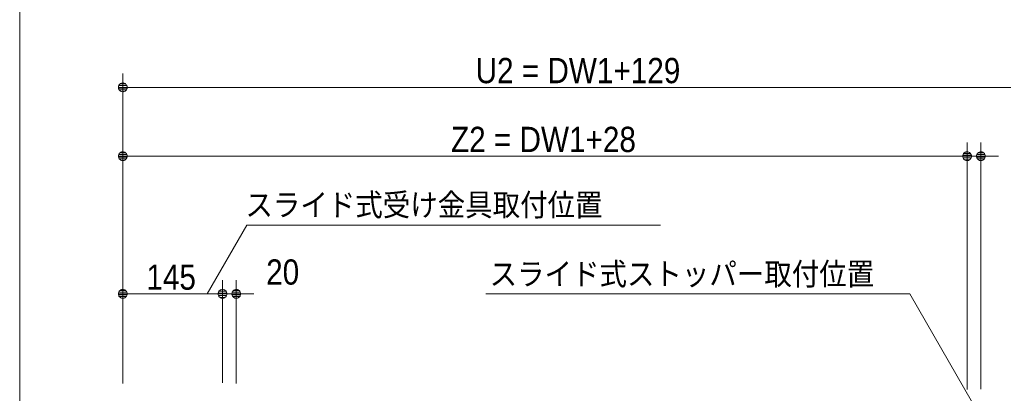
# Model space of a CAD drawing. Units: millimetres, scale not verified. Extents: x -6062 to 6062, y -3045 to 3045.
# Drawn here: x -5788 to -4357, y 406 to 948 of the extents above; entities that cross this region are included whole.
import ezdxf
from ezdxf.enums import TextEntityAlignment as Align

# ---------------------------------------------------------------- set-up
doc = ezdxf.new("R2010")
doc.units = ezdxf.units.MM
doc.header["$LTSCALE"] = 20
for name, color, linetype, lineweight in [('0-0_2寸法-1', 7, 'Continuous', 9), ('0-1_0', 7, 'Continuous', 9), ('0-2_2寸法-3', 7, 'Continuous', 9), ('0-4_1図面枠', 7, 'Continuous', 9), ('0-5_2寸法-2', 7, 'Continuous', 9)]:
    doc.layers.add(name, color=color, linetype=linetype, lineweight=lineweight)
doc.styles.add('ＭＳ ゴシック', font='')
doc.styles.add('ＭＳ Ｐゴシック', font='')
doc.styles.get('ＭＳ ゴシック').set_extended_font_data('MS Gothic')
doc.styles.get('ＭＳ Ｐゴシック').set_extended_font_data('MS PGothic')

# ---------------------------------------------------------------- blocks, each defined once
blk = doc.blocks.new('_Dot')
at = {"layer": '0-1_0'}
for p, q in [((-10, 0), (-20, 0)), ((9.78, 2), (-9.78, 2)), ((7.99, 6), (-7.99, 6)), ((9.16, -3.98), (-9.16, -3.98)), ((6, -7.98), (-6, -7.98))]:
    blk.add_line(p, q, dxfattribs=at)
for points in [[(10, 0), (9.92, 1.25), (9.69, 2.49), (9.3, 3.68), (8.76, 4.82), (8.09, 5.88), (7.29, 6.85), (6.37, 7.71), (5.36, 8.44), (4.26, 9.05), (3.09, 9.51), (1.87, 9.82), (0.63, 9.98), (-0.63, 9.98), (-1.87, 9.82), (-3.09, 9.51), (-4.26, 9.05), (-5.36, 8.44), (-6.37, 7.71), (-7.29, 6.85), (-8.09, 5.88), (-8.76, 4.82), (-9.3, 3.68), (-9.69, 2.49), (-9.92, 1.25), (-10, 0), (0, 0)], [(-10, 0), (-9.92, -1.25), (-9.69, -2.49), (-9.3, -3.68), (-8.76, -4.82), (-8.09, -5.88), (-7.29, -6.85), (-6.37, -7.71), (-5.36, -8.44), (-4.26, -9.05), (-3.09, -9.51), (-1.87, -9.82), (-0.63, -9.98), (0.63, -9.98), (1.87, -9.82), (3.09, -9.51), (4.26, -9.05), (5.36, -8.44), (6.37, -7.71), (7.29, -6.85), (8.09, -5.88), (8.76, -4.82), (9.3, -3.68), (9.69, -2.49), (9.92, -1.25), (10, 0), (0, 0)]]:
    blk.add_lwpolyline(points, close=True, dxfattribs=at)
blk = doc.blocks.new('グループ-169')
at = {"layer": '0-4_1図面枠'}
blk.add_lwpolyline([(-80000, 55400), (80000, 55400), (80000, -55400), (-80000, -55400)], close=True, dxfattribs=at)
blk = doc.blocks.new('図面枠')
at = {"layer": '0-4_1図面枠'}
blk.add_blockref('グループ-169', (0, 0), dxfattribs=at)

msp = doc.modelspace()

# ---------------------------------------------------------------- linework, layer by layer
at = {"layer": '0-0_2寸法-1'}
for p, q in [((-5637.5, 770), (-5637.5, 870)), ((-4321.21, 850), (-5624.79, 850)), ((-5637.5, 570), (-5637.5, 770)), ((-4409.5, 411.27), (-4409.5, 770)), ((-4422.21, 750), (-5624.79, 750)), ((-5637.5, 420), (-5637.5, 570)), ((-5492.5, 420.6), (-5492.5, 570)), ((-5505.21, 550), (-5624.79, 550))]:
    msp.add_line(p, q, dxfattribs=at)
at = {"layer": '0-2_2寸法-3'}
for points in [[(-4855.34, 650), (-5457.26, 650), (-5515, 550)], [(-4401.5, 392), (-4492.72, 550), (-5109.5, 550)]]:
    msp.add_lwpolyline(points, dxfattribs=at)
at = {"layer": '0-5_2寸法-2'}
for p, q in [((-4409.5, 411.27), (-4409.5, 770)), ((-4389.5, 411.47), (-4389.5, 770)), ((-4422.21, 750), (-4434.92, 750)), ((-4409.5, 750), (-4389.5, 750)), ((-4376.79, 750), (-4364.08, 750)), ((-5492.5, 420.6), (-5492.5, 570)), ((-5472.5, 420), (-5472.5, 570)), ((-5505.21, 550), (-5517.92, 550)), ((-5492.5, 550), (-5472.5, 550)), ((-5459.79, 550), (-5447.08, 550))]:
    msp.add_line(p, q, dxfattribs=at)

# ---------------------------------------------------------------- block references
at = {"layer": '0-0_2寸法-1', "xscale": 0.6356201, "yscale": 0.6356201, "rotation": 180}
for p in [(-5637.5, 850), (-5637.5, 750), (-5637.5, 550)]:
    msp.add_blockref('_Dot', p, dxfattribs=at)
at = {"layer": '0-0_2寸法-1', "xscale": 0.6356201, "yscale": 0.6356201}
for p in [(-4409.5, 750), (-5492.5, 550)]:
    msp.add_blockref('_Dot', p, dxfattribs=at)
at = {"layer": '0-4_1図面枠', "xscale": 0.05, "yscale": 0.05}
msp.add_blockref('図面枠', (-1787.5, 0), dxfattribs=at)
at = {"layer": '0-5_2寸法-2', "xscale": 0.6356201, "yscale": 0.6356201}
for p in [(-4409.5, 750), (-5492.5, 550)]:
    msp.add_blockref('_Dot', p, dxfattribs=at)
at = {"layer": '0-5_2寸法-2', "xscale": 0.6356201, "yscale": 0.6356201, "rotation": 180}
for p in [(-4389.5, 750), (-5472.5, 550)]:
    msp.add_blockref('_Dot', p, dxfattribs=at)

# ---------------------------------------------------------------- texts
at = {"layer": '0-0_2寸法-1', "style": 'ＭＳ Ｐゴシック', "width": 0.9}
for s, height, p in [('U2 = DW1+129', 36.69, (-5124.37, 845.04)), ('Z2 = DW1+28', 36.69, (-5160.11, 745.04)), ('145', 36.66, (-5603.22, 545.04))]:
    msp.add_text(s, height=height, dxfattribs=at).set_placement(p, align=Align.BOTTOM_LEFT)
at = {"layer": '0-2_2寸法-3', "style": 'ＭＳ ゴシック', "width": 0.9}
for s, p in [('スライド式受け金具取付位置', (-5459.19, 653.34)), ('スライド式ストッパー取付位置', (-5104.06, 552.97))]:
    msp.add_text(s, height=32.55, dxfattribs=at).set_placement(p, align=Align.BOTTOM_LEFT)
at = {"layer": '0-5_2寸法-2', "style": 'ＭＳ Ｐゴシック', "width": 0.9}
msp.add_text('20', height=36.66, dxfattribs=at).set_placement((-5428.98, 552.48), align=Align.BOTTOM_LEFT)

doc.saveas('drawing.dxf')
